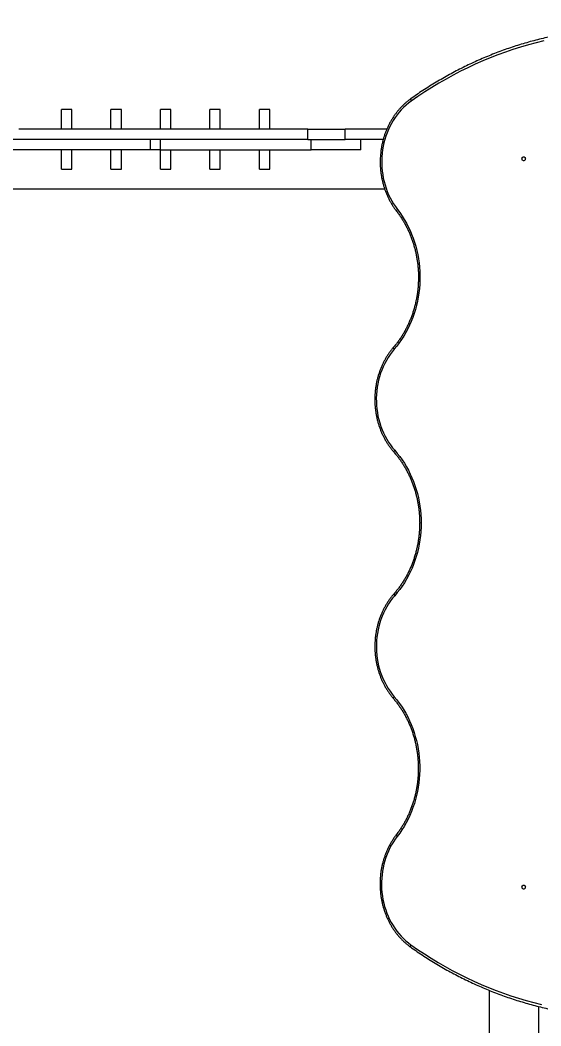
# Model space of a CAD drawing. Header units: millimetres. Extents: x -8939 to 8472, y -10604 to 8071.
# Drawn here: x -1443 to -390, y -668 to 1365 of the extents above; entities that cross this region are included whole.
import ezdxf

# ---------------------------------------------------------------- set-up
doc = ezdxf.new("R2010")
doc.units = ezdxf.units.MM
for name, color, linetype in [('DIKOM_ОБЪЕКТ', 7, 'Continuous'), ('DIKOM_РАЗМЕР_ЗОНА', 7, 'Continuous'), ('DIKOM_РАЗМЕР_ОБЪЕКТА', 7, 'Continuous')]:
    doc.layers.add(name, color=color, linetype=linetype)
doc.styles.add('style1', font='arial.ttf', dxfattribs={"width": 0.8})
doc.dimstyles.new('1-50', dxfattribs={"dimtxt": 300, "dimasz": 200, "dimexe": 100, "dimexo": 0, "dimgap": 100, "dimtad": 1, "dimdec": 0, "dimtxsty": 'style1', "dimcen": 0, "dimclrd": 7, "dimclre": 7, "dimadec": 1, "dimazin": 2, "dimtfac": 1, "dimtdec": 0, "dimtmove": 0, "dimatfit": 3, "dimfxl": 0, "dimlwd": 25, "dimlwe": 18, "dimarcsym": 0})

# ---------------------------------------------------------------- blocks, each defined once
blk = doc.blocks.new('*D10')
at = {"layer": 'Defpoints', "color": 0, "transparency": 16777216}
for p in [(-1552.4, 6070.9), (-5993.5, -5179.1), (3962.9, -5179.1)]:
    blk.add_point(p, dxfattribs=at)
at = {"layer": 'DIKOM_РАЗМЕР_ОБЪЕКТА', "color": 7, "lineweight": 18, "transparency": 16777216}
for p, q in [((-1552.4, 6070.9), (-6093.5, 6070.9)), ((3962.9, -5179.1), (-6093.5, -5179.1))]:
    blk.add_line(p, q, dxfattribs=at)
at = {"layer": 'DIKOM_РАЗМЕР_ОБЪЕКТА', "color": 7, "lineweight": 25, "transparency": 16777216}
blk.add_line((-5993.5, 5870.9), (-5993.5, -4979.1), dxfattribs=at)
at = {"layer": 'DIKOM_РАЗМЕР_ОБЪЕКТА', "color": 7, "transparency": 16777216}
for points in [[(-6026.9, 5870.9), (-5960.2, 5870.9), (-5993.5, 6070.9)], [(-6026.9, -4979.1), (-5960.2, -4979.1), (-5993.5, -5179.1)]]:
    blk.add_solid(points, dxfattribs=at)
at = {"layer": 'DIKOM_РАЗМЕР_ОБЪЕКТА', "color": 0, "transparency": 16777216, "insert": (-6246.7, 1864), "char_height": 300, "attachment_point": 5, "rotation": 90, "style": 'style1'}
blk.add_mtext('11250', dxfattribs=at)
blk = doc.blocks.new('*D11')
at = {"layer": 'Defpoints', "color": 0, "transparency": 16777216}
for p in [(-4909.4, 1993.3), (5472.2, -1149), (5472.2, -8455.4)]:
    blk.add_point(p, dxfattribs=at)
at = {"layer": 'DIKOM_РАЗМЕР_ОБЪЕКТА', "color": 7, "lineweight": 18, "transparency": 16777216}
for p, q in [((-4909.4, 1993.3), (-4909.4, -8555.4)), ((5472.2, -1149), (5472.2, -8555.4))]:
    blk.add_line(p, q, dxfattribs=at)
at = {"layer": 'DIKOM_РАЗМЕР_ОБЪЕКТА', "color": 7, "lineweight": 25, "transparency": 16777216}
blk.add_line((-4709.4, -8455.4), (5272.2, -8455.4), dxfattribs=at)
at = {"layer": 'DIKOM_РАЗМЕР_ОБЪЕКТА', "color": 7, "transparency": 16777216}
for points in [[(-4709.4, -8422), (-4709.4, -8488.7), (-4909.4, -8455.4)], [(5272.2, -8422), (5272.2, -8488.7), (5472.2, -8455.4)]]:
    blk.add_solid(points, dxfattribs=at)
at = {"layer": 'DIKOM_РАЗМЕР_ОБЪЕКТА', "color": 0, "transparency": 16777216, "insert": (1663.1, -8202.2), "char_height": 300, "attachment_point": 5, "style": 'style1'}
blk.add_mtext('10400', dxfattribs=at)
blk = doc.blocks.new('*D12')
at = {"layer": 'Defpoints', "color": 0, "transparency": 16777216}
for p in [(-8488.9, 8070.9), (-1804, 8070.9), (173.6, -6679.1)]:
    blk.add_point(p, dxfattribs=at)
at = {"layer": 'DIKOM_РАЗМЕР_ЗОНА', "color": 7, "lineweight": 18, "transparency": 16777216}
for p, q in [((-1804, 8070.9), (-8588.9, 8070.9)), ((173.6, -6679.1), (-8588.9, -6679.1))]:
    blk.add_line(p, q, dxfattribs=at)
at = {"layer": 'DIKOM_РАЗМЕР_ЗОНА', "color": 7, "lineweight": 25, "transparency": 16777216}
blk.add_line((-8488.9, -6479.1), (-8488.9, 7870.9), dxfattribs=at)
at = {"layer": 'DIKOM_РАЗМЕР_ЗОНА', "color": 7, "transparency": 16777216}
for points in [[(-8522.3, 7870.9), (-8455.6, 7870.9), (-8488.9, 8070.9)], [(-8522.3, -6479.1), (-8455.6, -6479.1), (-8488.9, -6679.1)]]:
    blk.add_solid(points, dxfattribs=at)
at = {"layer": 'DIKOM_РАЗМЕР_ЗОНА', "color": 0, "transparency": 16777216, "insert": (-8742.1, 2001.1), "char_height": 300, "attachment_point": 5, "rotation": 90, "style": 'style1'}
blk.add_mtext('14750', dxfattribs=at)
blk = doc.blocks.new('*D13')
at = {"layer": 'Defpoints', "color": 0, "transparency": 16777216}
for p in [(-7909.4, 1799), (8472.2, -1099.5), (-7909.4, -10503.8)]:
    blk.add_point(p, dxfattribs=at)
at = {"layer": 'DIKOM_РАЗМЕР_ЗОНА', "color": 7, "lineweight": 18, "transparency": 16777216}
for p, q in [((-7909.4, 1799), (-7909.4, -10603.8)), ((8472.2, -1099.5), (8472.2, -10603.8))]:
    blk.add_line(p, q, dxfattribs=at)
at = {"layer": 'DIKOM_РАЗМЕР_ЗОНА', "color": 7, "lineweight": 25, "transparency": 16777216}
blk.add_line((8272.2, -10503.8), (-7709.4, -10503.8), dxfattribs=at)
at = {"layer": 'DIKOM_РАЗМЕР_ЗОНА', "color": 7, "transparency": 16777216}
for points in [[(-7709.4, -10470.4), (-7709.4, -10537.1), (-7909.4, -10503.8)], [(8272.2, -10470.4), (8272.2, -10537.1), (8472.2, -10503.8)]]:
    blk.add_solid(points, dxfattribs=at)
at = {"layer": 'DIKOM_РАЗМЕР_ЗОНА', "color": 0, "transparency": 16777216, "insert": (1786.3, -10250.6), "char_height": 300, "attachment_point": 5, "style": 'style1'}
blk.add_mtext('16400', dxfattribs=at)

msp = doc.modelspace()

# ---------------------------------------------------------------- linework, layer by layer
at = {"layer": 'DIKOM_ОБЪЕКТ', "color": 7, "linetype": 'Continuous', "lineweight": 15}
for p, q in [((-1338.3, 1184.5), (-1359.3, 1184.5)), ((-1359.3, 1145), (-1359.3, 1184.5)), ((-1338.3, 1145), (-1338.3, 1184.5)), ((-1238.3, 1184.5), (-1259.3, 1184.5)), ((-1259.3, 1145), (-1259.3, 1184.5)), ((-1238.3, 1145), (-1238.3, 1184.5)), ((-1138.3, 1184.5), (-1159.3, 1184.5)), ((-1159.3, 1145), (-1159.3, 1184.5)), ((-1138.3, 1145), (-1138.3, 1184.5)), ((-1038.3, 1184.5), (-1059.3, 1184.5)), ((-1059.3, 1145), (-1059.3, 1184.5)), ((-1038.3, 1145), (-1038.3, 1184.5)), ((-938.3, 1184.5), (-959.3, 1184.5)), ((-959.3, 1145), (-959.3, 1184.5)), ((-938.3, 1145), (-938.3, 1184.5)), ((-861.1, 1124), (-861.1, 1145)), ((-861.1, 1145), (-785.5, 1145)), ((-785.5, 1124), (-785.5, 1145)), ((-701.7, 1145), (-785.5, 1145)), ((-861.1, 1124), (-1477.5, 1124)), ((-1179.3, 1103), (-1179.3, 1124)), ((-1159.3, 1103), (-1159.3, 1124)), ((-861.1, 1124), (-785.5, 1124)), ((-854.3, 1103), (-854.3, 1124)), ((-709, 1124), (-785.5, 1124)), ((-754.3, 1103), (-754.3, 1124)), ((-1179.3, 1103), (-1484.3, 1103)), ((-1359.3, 1089.8), (-1359.3, 1103)), ((-1338.3, 1089.8), (-1338.3, 1103)), ((-1259.3, 1089.8), (-1259.3, 1103)), ((-1238.3, 1089.8), (-1238.3, 1103)), ((-1169.3, 1103), (-1179.3, 1103)), ((-1159.3, 1103), (-1169.3, 1103)), ((-1159.3, 1103), (-854.3, 1103)), ((-1159.3, 1089.8), (-1159.3, 1103)), ((-1138.3, 1089.8), (-1138.3, 1103)), ((-1059.3, 1089.8), (-1059.3, 1103)), ((-1038.3, 1089.8), (-1038.3, 1103)), ((-959.3, 1089.8), (-959.3, 1103)), ((-938.3, 1089.8), (-938.3, 1103)), ((-754.3, 1103), (-854.3, 1103)), ((-1359.3, 1064.5), (-1359.3, 1089.8)), ((-1338.3, 1064.5), (-1338.3, 1089.8)), ((-1259.3, 1064.5), (-1259.3, 1089.8)), ((-1238.3, 1064.5), (-1238.3, 1089.8)), ((-1159.3, 1064.5), (-1159.3, 1089.8)), ((-1138.3, 1064.5), (-1138.3, 1089.8)), ((-1059.3, 1064.5), (-1059.3, 1089.8)), ((-1038.3, 1064.5), (-1038.3, 1089.8)), ((-959.3, 1064.5), (-959.3, 1089.8)), ((-938.3, 1064.5), (-938.3, 1089.8)), ((-1359.3, 1064.5), (-1338.3, 1064.5)), ((-1259.3, 1064.5), (-1238.3, 1064.5)), ((-1159.3, 1064.5), (-1138.3, 1064.5)), ((-1059.3, 1064.5), (-1038.3, 1064.5)), ((-959.3, 1064.5), (-938.3, 1064.5)), ((-705.9, 1024), (-1844.3, 1024)), ((-494.3, -742.6), (-494.3, -595.8)), ((-394.3, -717.2), (-394.3, -628.6))]:
    msp.add_line(p, q, dxfattribs=at)
at = {"layer": 'DIKOM_ОБЪЕКТ', "color": 7, "linetype": 'Continuous', "lineweight": 15, "flags": 128}
for points in [[(-384, 1323.5), (-399.8, 1319.7), (-415.5, 1315.5), (-431.1, 1310.9), (-446.6, 1306), (-462, 1300.7), (-477.4, 1295.1), (-492.7, 1289.2), (-507.8, 1282.9), (-522.8, 1276.2), (-537.8, 1269.3), (-552.6, 1262), (-567.3, 1254.3), (-581.8, 1246.4), (-596.2, 1238.1), (-610.5, 1229.5), (-624.6, 1220.6), (-638.6, 1211.3), (-652.4, 1201.8)], [(-652.4, 1201.8), (-657.7, 1197.9), (-662.7, 1193.6), (-667.6, 1189.1), (-672.3, 1184.4), (-676.7, 1179.3), (-681, 1174), (-685, 1168.5), (-688.7, 1162.7), (-692.2, 1156.8), (-695.5, 1150.6), (-698.4, 1144.3), (-701.1, 1137.8), (-703.5, 1131.1), (-705.7, 1124.3), (-707.5, 1117.5), (-709, 1110.5), (-710.2, 1103.4), (-711.1, 1096.3), (-711.7, 1089.1), (-712, 1081.9), (-712, 1074.7), (-711.6, 1067.5), (-711, 1060.3), (-710, 1053.2), (-708.7, 1046.1), (-707.1, 1039.2), (-705.3, 1032.3), (-703.1, 1025.5), (-700.6, 1018.9), (-697.9, 1012.4), (-694.9, 1006.1), (-691.6, 1000), (-688, 994.1), (-684.2, 988.4), (-680.2, 982.9)], [(-652.9, 1206.7), (-653.1, 1206.5), (-653.3, 1206), (-653.5, 1205.4), (-653.4, 1204.6), (-653.2, 1203.7), (-652.9, 1202.8), (-652.4, 1201.8)], [(-861.1, 1145), (-877, 1145), (-893, 1145), (-909.2, 1145), (-925.4, 1145), (-941.8, 1145), (-958.2, 1145), (-974.8, 1145), (-991.4, 1145), (-1008.1, 1145), (-1024.9, 1145), (-1041.7, 1145), (-1058.6, 1145), (-1075.6, 1145), (-1092.6, 1145), (-1109.6, 1145), (-1126.6, 1145), (-1143.7, 1145), (-1160.8, 1145), (-1177.9, 1145), (-1194.9, 1145), (-1212, 1145), (-1229, 1145), (-1246.1, 1145), (-1263.1, 1145), (-1280, 1145), (-1296.9, 1145), (-1313.7, 1145), (-1330.5, 1145), (-1347.2, 1145), (-1363.9, 1145), (-1380.4, 1145), (-1396.9, 1145), (-1413.2, 1145), (-1429.5, 1145), (-1445.6, 1145)], [(-424.9, 1089), (-423.9, 1088.8), (-423, 1088.3), (-422.2, 1087.5), (-421.7, 1086.4), (-421.5, 1085.3), (-421.6, 1084.1), (-421.9, 1083), (-422.6, 1082), (-423.4, 1081.4), (-424.4, 1081), (-425.5, 1081), (-426.4, 1081.4), (-427.3, 1082), (-427.9, 1083), (-428.3, 1084.1), (-428.4, 1085.3), (-428.2, 1086.4), (-427.7, 1087.5), (-426.9, 1088.3), (-426, 1088.8), (-424.9, 1089)], [(-680.2, 982.9), (-675.3, 976.3), (-670.7, 969.5), (-666.3, 962.5), (-662.1, 955.3), (-658.3, 947.8), (-654.7, 940.2), (-651.4, 932.5), (-648.4, 924.6), (-645.6, 916.5), (-643.2, 908.3), (-641, 900), (-639.2, 891.6), (-637.7, 883.1), (-636.5, 874.6), (-635.6, 866), (-635, 857.4), (-634.7, 848.7), (-634.7, 840.1), (-635.1, 831.4), (-635.8, 822.8), (-636.7, 814.2), (-638, 805.7), (-639.6, 797.2), (-641.5, 788.8), (-643.8, 780.6), (-646.3, 772.4), (-649.1, 764.4), (-652.2, 756.5), (-655.5, 748.8), (-659.2, 741.2), (-663.1, 733.8), (-667.3, 726.7), (-671.8, 719.7), (-676.5, 712.9), (-681.4, 706.4), (-686.6, 700.2)], [(-681.9, 979.2), (-682.1, 979.6), (-682, 980.1), (-681.8, 980.7), (-681.4, 981.4), (-680.9, 982.1), (-680.2, 982.9)], [(-686.6, 700.2), (-691, 694.8), (-695.1, 689.3), (-698.9, 683.5), (-702.5, 677.4), (-705.9, 671.2), (-708.9, 664.8), (-711.7, 658.2), (-714.2, 651.5), (-716.4, 644.6), (-718.2, 637.6), (-719.8, 630.5), (-721, 623.3), (-722, 616.1), (-722.6, 608.8), (-722.9, 601.4), (-722.8, 594.1), (-722.5, 586.8), (-721.8, 579.5), (-720.8, 572.3), (-719.5, 565.1), (-717.8, 558.1), (-715.9, 551.1), (-713.7, 544.2), (-711.1, 537.5), (-708.3, 531), (-705.2, 524.6), (-701.8, 518.4), (-698.1, 512.4), (-694.2, 506.7), (-690, 501.2), (-685.6, 495.9)], [(-688.1, 704.1), (-688.1, 704.1), (-688.3, 703.7), (-688.3, 703.2), (-688.1, 702.5), (-687.8, 701.8), (-687.3, 701), (-686.6, 700.2)], [(-687.1, 491.9), (-687.1, 491.9), (-687.3, 492.3), (-687.3, 492.9), (-687.1, 493.5), (-686.8, 494.3), (-686.2, 495.1), (-685.6, 495.9)], [(-685.6, 495.9), (-680.4, 489.7), (-675.4, 483.3), (-670.7, 476.7), (-666.2, 469.8), (-661.9, 462.7), (-657.9, 455.5), (-654.2, 448), (-650.8, 440.4), (-647.6, 432.6), (-644.7, 424.6), (-642.1, 416.6), (-639.8, 408.4), (-637.8, 400.1), (-636.1, 391.7), (-634.7, 383.3), (-633.6, 374.7), (-632.8, 366.2), (-632.4, 357.6), (-632.2, 349), (-632.4, 340.4), (-632.8, 331.8), (-633.6, 323.2), (-634.7, 314.7), (-636.1, 306.2), (-637.8, 297.9), (-639.8, 289.6), (-642.1, 281.4), (-644.7, 273.3), (-647.6, 265.4), (-650.7, 257.6), (-654.2, 249.9), (-657.9, 242.5), (-661.9, 235.2), (-666.1, 228.1), (-670.6, 221.3), (-675.4, 214.6), (-680.4, 208.2), (-685.6, 202)], [(-687.1, 206), (-687.1, 206), (-687.3, 205.6), (-687.3, 205.1), (-687.1, 204.4), (-686.7, 203.7), (-686.2, 202.9), (-685.6, 202)], [(-685.6, 202), (-690, 196.8), (-694.1, 191.3), (-698.1, 185.5), (-701.7, 179.5), (-705.1, 173.4), (-708.2, 167), (-711.1, 160.5), (-713.6, 153.8), (-715.9, 146.9), (-717.8, 139.9), (-719.4, 132.9), (-720.7, 125.7), (-721.8, 118.5), (-722.4, 111.2), (-722.8, 103.9), (-722.8, 96.6), (-722.6, 89.3), (-722, 82), (-721, 74.8), (-719.8, 67.6), (-718.2, 60.5), (-716.4, 53.5), (-714.2, 46.6), (-711.7, 39.9), (-709, 33.3), (-705.9, 26.9), (-702.6, 20.7), (-699, 14.6), (-695.1, 8.8), (-691, 3.3), (-686.7, -2.1)], [(-688.2, -6), (-688.2, -6), (-688.4, -5.6), (-688.4, -5.1), (-688.2, -4.4), (-687.9, -3.7), (-687.4, -2.9), (-686.7, -2.1)], [(-686.7, -2.1), (-681.5, -8.3), (-676.6, -14.9), (-671.9, -21.6), (-667.5, -28.6), (-663.3, -35.7), (-659.4, -43.1), (-655.7, -50.7), (-652.3, -58.4), (-649.3, -66.3), (-646.5, -74.3), (-644, -82.5), (-641.8, -90.8), (-639.9, -99.1), (-638.3, -107.6), (-637, -116.1), (-636, -124.7), (-635.4, -133.3), (-635, -141.9), (-635, -150.6), (-635.3, -159.2), (-635.9, -167.9), (-636.8, -176.5), (-638, -185), (-639.5, -193.5), (-641.4, -201.9), (-643.5, -210.1), (-645.9, -218.3), (-648.7, -226.4), (-651.7, -234.3), (-655, -242.1), (-658.6, -249.7), (-662.5, -257.1), (-666.6, -264.3), (-671, -271.3), (-675.6, -278.1), (-680.5, -284.7)], [(-682.3, -281), (-682.4, -281.3), (-682.4, -281.8), (-682.2, -282.4), (-681.8, -283.1), (-681.2, -283.9), (-680.5, -284.7)], [(-680.5, -284.7), (-684.6, -290.1), (-688.4, -295.8), (-691.9, -301.8), (-695.2, -307.9), (-698.2, -314.2), (-701, -320.7), (-703.5, -327.3), (-705.6, -334), (-707.5, -340.9), (-709.1, -347.9), (-710.4, -354.9), (-711.3, -362.1), (-712, -369.2), (-712.3, -376.4), (-712.4, -383.6), (-712.1, -390.8), (-711.5, -398), (-710.6, -405.1), (-709.4, -412.2), (-707.9, -419.2), (-706, -426.1), (-703.9, -432.9), (-701.5, -439.5), (-698.8, -446), (-695.9, -452.4), (-692.6, -458.5), (-689.1, -464.5), (-685.4, -470.2), (-681.4, -475.8), (-677.2, -481.1), (-672.7, -486.1), (-668, -490.9), (-663.2, -495.4), (-658.1, -499.6), (-652.9, -503.5)], [(-424.9, -383), (-423.9, -383.2), (-423, -383.7), (-422.2, -384.5), (-421.7, -385.6), (-421.5, -386.7), (-421.6, -387.9), (-421.9, -389), (-422.6, -390), (-423.4, -390.6), (-424.4, -391), (-425.5, -391), (-426.4, -390.6), (-427.3, -390), (-427.9, -389), (-428.3, -387.9), (-428.4, -386.7), (-428.2, -385.6), (-427.7, -384.5), (-426.9, -383.7), (-426, -383.2), (-424.9, -383)], [(-653.3, -508.4), (-653.5, -508.3), (-653.8, -507.8), (-653.9, -507.2), (-653.9, -506.4), (-653.7, -505.5), (-653.3, -504.5), (-652.9, -503.5)], [(-652.9, -503.5), (-639.3, -513), (-625.5, -522.1), (-611.7, -530.9), (-597.6, -539.4), (-583.5, -547.6), (-569.2, -555.4), (-554.7, -563), (-540.2, -570.2), (-525.5, -577.1), (-510.7, -583.7), (-495.8, -590), (-480.8, -595.9), (-465.8, -601.5), (-450.6, -606.7), (-435.3, -611.7), (-420, -616.3), (-404.6, -620.5), (-389.1, -624.4)]]:
    msp.add_lwpolyline(points, dxfattribs=at)
at = {"layer": 'DIKOM_ОБЪЕКТ', "color": 7, "linetype": 'Continuous', "lineweight": 15}
for points, knots in [([(-299.2, 1343.7), (-299.4, 1343.7), (-304.7, 1343.2), (-314.9, 1341.8), (-329.9, 1339.7), (-344.9, 1337.1), (-359.8, 1334.3), (-374.6, 1331.2), (-389.4, 1327.7), (-404.2, 1324), (-418.9, 1319.9), (-433.5, 1315.6), (-448.1, 1310.9), (-462.5, 1305.9), (-476.9, 1300.6), (-491.3, 1295), (-505.5, 1289.2), (-519.6, 1283), (-533.6, 1276.5), (-547.6, 1269.8), (-561.4, 1262.7), (-575.1, 1255.4), (-588.7, 1247.8), (-602.2, 1239.8), (-615.5, 1231.7), (-628.7, 1223.2), (-641.2, 1214.9), (-649.2, 1209.3), (-652.9, 1206.7)], [0, 0, 0, 0, 0.00186, 0.041999, 0.082139, 0.12228, 0.162421, 0.202563, 0.242705, 0.282848, 0.322992, 0.363137, 0.403283, 0.443429, 0.483577, 0.523726, 0.563875, 0.604026, 0.644178, 0.684332, 0.724486, 0.764641, 0.804798, 0.844956, 0.885115, 0.925275, 0.965437, 1, 1, 1, 1]), ([(-652.9, 1206.7), (-653.8, 1206), (-656.4, 1204.1), (-660.6, 1200.8), (-665.4, 1196.7), (-670, 1192.3), (-674.5, 1187.7), (-678.7, 1182.8), (-682.8, 1177.7), (-686.6, 1172.4), (-690.3, 1166.9), (-693.7, 1161.2), (-696.8, 1155.4), (-699.8, 1149.4), (-702.5, 1143.2), (-704.9, 1136.9), (-707.1, 1130.5), (-709, 1124), (-710.7, 1117.3), (-712.1, 1110.6), (-713.2, 1103.9), (-714.1, 1097), (-714.7, 1090.2), (-715, 1083.3), (-715, 1076.4), (-714.8, 1069.5), (-714.3, 1062.6), (-713.5, 1055.8), (-712.4, 1049), (-711.1, 1042.3), (-709.5, 1035.6), (-707.6, 1029.1), (-705.5, 1022.6), (-703.1, 1016.3), (-700.5, 1010.1), (-697.6, 1004), (-694.5, 998.1), (-691.1, 992.4), (-687.5, 986.8), (-684.4, 982.5), (-682.5, 980), (-681.9, 979.2)], [0, 0, 0, 0, 0.014105, 0.040347, 0.066597, 0.092859, 0.119131, 0.145412, 0.171703, 0.198003, 0.224309, 0.250623, 0.276943, 0.303268, 0.329598, 0.355932, 0.382269, 0.40861, 0.434953, 0.461297, 0.487645, 0.513993, 0.540343, 0.566694, 0.593046, 0.619398, 0.64575, 0.672104, 0.698456, 0.72481, 0.751161, 0.777513, 0.803863, 0.830212, 0.856559, 0.882903, 0.909244, 0.935581, 0.961914, 0.988242, 1, 1, 1, 1]), ([(-681.9, 979.2), (-681.1, 978.2), (-678.8, 975.2), (-675.2, 970), (-671, 963.7), (-667.1, 957.2), (-663.4, 950.6), (-659.9, 943.7), (-656.6, 936.7), (-653.6, 929.6), (-650.9, 922.3), (-648.4, 914.9), (-646.1, 907.4), (-644.1, 899.8), (-642.4, 892.2), (-640.9, 884.4), (-639.7, 876.6), (-638.8, 868.7), (-638.1, 860.8), (-637.7, 852.9), (-637.6, 844.9), (-637.8, 837), (-638.2, 829.1), (-638.9, 821.2), (-639.9, 813.3), (-641.1, 805.5), (-642.6, 797.8), (-644.4, 790.1), (-646.4, 782.5), (-648.7, 775), (-651.2, 767.7), (-654, 760.4), (-657, 753.3), (-660.3, 746.3), (-663.8, 739.5), (-667.5, 732.9), (-671.5, 726.4), (-675.7, 720.1), (-680.1, 714), (-684.2, 708.7), (-687, 705.4), (-688.1, 704.1)], [0, 0, 0, 0, 0.013605, 0.039779, 0.065951, 0.092119, 0.118282, 0.144444, 0.170601, 0.196756, 0.222909, 0.24906, 0.275209, 0.301357, 0.327504, 0.353649, 0.379793, 0.405937, 0.43208, 0.458223, 0.484365, 0.510506, 0.536647, 0.562789, 0.58893, 0.615071, 0.641213, 0.667354, 0.693497, 0.719639, 0.745783, 0.771928, 0.798074, 0.824221, 0.850371, 0.876523, 0.902677, 0.928835, 0.954996, 0.981161, 1, 1, 1, 1]), ([(-688.1, 704.1), (-688.9, 703.2), (-691, 700.7), (-694.4, 696.3), (-698.2, 691), (-701.8, 685.5), (-705.2, 679.8), (-708.3, 673.9), (-711.2, 667.8), (-713.9, 661.6), (-716.2, 655.3), (-718.4, 648.9), (-720.3, 642.3), (-721.9, 635.7), (-723.2, 629), (-724.3, 622.2), (-725.1, 615.3), (-725.7, 608.5), (-725.9, 601.6), (-725.9, 594.7), (-725.6, 587.8), (-725, 580.9), (-724.2, 574.1), (-723.1, 567.3), (-721.7, 560.6), (-720, 554), (-718.1, 547.4), (-715.9, 541), (-713.5, 534.7), (-710.8, 528.5), (-707.9, 522.5), (-704.7, 516.6), (-701.3, 510.9), (-697.7, 505.4), (-693.8, 500.1), (-690.3, 495.6), (-688, 493), (-687.1, 491.9)], [0, 0, 0, 0, 0.015652, 0.04487, 0.074095, 0.103327, 0.132568, 0.161815, 0.191067, 0.220325, 0.249587, 0.278852, 0.308121, 0.337393, 0.366667, 0.395943, 0.425221, 0.4545, 0.48378, 0.513061, 0.542343, 0.571625, 0.600907, 0.63019, 0.659472, 0.688753, 0.718034, 0.747313, 0.77659, 0.805865, 0.835137, 0.864405, 0.893669, 0.922928, 0.952181, 0.981427, 1, 1, 1, 1]), ([(-687.1, 491.9), (-686.2, 491), (-683.8, 488.1), (-679.8, 483.3), (-675.3, 477.3), (-671.1, 471.1), (-667, 464.7), (-663.1, 458.1), (-659.5, 451.4), (-656.1, 444.5), (-653, 437.5), (-650.1, 430.3), (-647.4, 423), (-645, 415.5), (-642.9, 408), (-641, 400.3), (-639.3, 392.6), (-638, 384.9), (-636.9, 377), (-636.1, 369.1), (-635.5, 361.2), (-635.2, 353.3), (-635.2, 345.3), (-635.5, 337.4), (-636, 329.5), (-636.8, 321.6), (-637.9, 313.8), (-639.2, 306), (-640.8, 298.3), (-642.7, 290.6), (-644.8, 283.1), (-647.2, 275.6), (-649.8, 268.3), (-652.7, 261.1), (-655.8, 254), (-659.2, 247.1), (-662.8, 240.4), (-666.6, 233.8), (-670.7, 227.4), (-674.9, 221.2), (-679.4, 215.2), (-683.5, 210.1), (-686.1, 207.1), (-687.1, 206)], [0, 0, 0, 0, 0.01296, 0.037907, 0.062852, 0.087792, 0.112728, 0.137659, 0.162588, 0.187513, 0.212436, 0.237356, 0.262274, 0.287191, 0.312105, 0.337019, 0.361932, 0.386843, 0.411754, 0.436663, 0.461573, 0.486482, 0.51139, 0.536299, 0.561207, 0.586115, 0.611022, 0.63593, 0.660839, 0.685747, 0.710656, 0.735566, 0.760476, 0.785388, 0.810301, 0.835215, 0.860133, 0.885051, 0.909973, 0.934897, 0.959826, 0.984758, 1, 1, 1, 1]), ([(-687.1, 206), (-687.8, 205.1), (-690, 202.6), (-693.4, 198.3), (-697.3, 193.1), (-700.9, 187.6), (-704.3, 181.9), (-707.5, 176.1), (-710.5, 170.1), (-713.2, 163.9), (-715.7, 157.6), (-717.9, 151.2), (-719.8, 144.7), (-721.5, 138), (-722.9, 131.3), (-724, 124.6), (-724.9, 117.7), (-725.5, 110.9), (-725.8, 104), (-725.9, 97.1), (-725.7, 90.2), (-725.2, 83.3), (-724.4, 76.5), (-723.3, 69.7), (-722, 63), (-720.4, 56.3), (-718.6, 49.8), (-716.5, 43.3), (-714.1, 37), (-711.5, 30.8), (-708.6, 24.7), (-705.5, 18.8), (-702.1, 13), (-698.6, 7.5), (-694.8, 2.1), (-691.3, -2.3), (-689.1, -5), (-688.2, -6)], [0, 0, 0, 0, 0.015669, 0.044914, 0.074165, 0.103426, 0.132693, 0.161968, 0.191249, 0.220534, 0.249824, 0.279119, 0.308416, 0.337717, 0.36702, 0.396325, 0.425632, 0.45494, 0.484249, 0.513559, 0.54287, 0.572182, 0.601494, 0.630805, 0.660117, 0.689428, 0.718738, 0.748047, 0.777354, 0.806659, 0.835961, 0.86526, 0.894554, 0.923844, 0.953128, 0.982405, 1, 1, 1, 1]), ([(-688.2, -6), (-687.4, -7), (-685, -9.8), (-681.1, -14.7), (-676.7, -20.8), (-672.5, -27), (-668.4, -33.5), (-664.7, -40.1), (-661.1, -46.9), (-657.8, -53.9), (-654.7, -61), (-651.9, -68.2), (-649.3, -75.5), (-647, -83), (-644.9, -90.6), (-643.1, -98.2), (-641.6, -106), (-640.3, -113.8), (-639.3, -121.6), (-638.6, -129.5), (-638.1, -137.4), (-637.9, -145.4), (-638, -153.3), (-638.3, -161.3), (-639, -169.2), (-639.8, -177), (-641, -184.9), (-642.4, -192.6), (-644.1, -200.3), (-646.1, -207.9), (-648.3, -215.4), (-650.7, -222.8), (-653.5, -230.1), (-656.4, -237.3), (-659.6, -244.3), (-663.1, -251.2), (-666.7, -257.9), (-670.6, -264.4), (-674.8, -270.7), (-678.6, -276.2), (-681.2, -279.6), (-682.3, -281)], [0, 0, 0, 0, 0.013611, 0.039808, 0.066003, 0.092192, 0.118378, 0.144559, 0.170737, 0.196913, 0.223085, 0.249255, 0.275423, 0.301589, 0.327754, 0.353917, 0.380079, 0.40624, 0.4324, 0.45856, 0.484719, 0.510877, 0.537036, 0.563194, 0.589352, 0.615509, 0.641667, 0.667825, 0.693983, 0.720141, 0.7463, 0.77246, 0.798621, 0.824783, 0.850947, 0.877112, 0.90328, 0.92945, 0.955623, 0.981799, 1, 1, 1, 1]), ([(-682.3, -281), (-683, -281.9), (-685, -284.5), (-688.2, -289.1), (-691.7, -294.6), (-695.1, -300.4), (-698.2, -306.3), (-701, -312.3), (-703.7, -318.6), (-706, -324.9), (-708.1, -331.3), (-710, -337.9), (-711.6, -344.6), (-712.9, -351.3), (-713.9, -358.1), (-714.7, -364.9), (-715.2, -371.8), (-715.4, -378.7), (-715.4, -385.6), (-715, -392.5), (-714.4, -399.3), (-713.5, -406.2), (-712.4, -412.9), (-711, -419.6), (-709.3, -426.3), (-707.3, -432.8), (-705.1, -439.2), (-702.7, -445.5), (-699.9, -451.6), (-697, -457.6), (-693.8, -463.5), (-690.4, -469.2), (-686.7, -474.6), (-682.8, -479.9), (-678.8, -485), (-674.5, -489.9), (-670, -494.5), (-665.4, -498.9), (-660.6, -503), (-656.5, -506.1), (-654.1, -507.9), (-653.3, -508.4)], [0, 0, 0, 0, 0.014083, 0.04039, 0.066701, 0.093019, 0.119343, 0.145672, 0.172005, 0.198342, 0.224683, 0.251026, 0.277372, 0.30372, 0.330069, 0.356421, 0.382773, 0.409126, 0.43548, 0.461835, 0.48819, 0.514545, 0.5409, 0.567255, 0.593609, 0.619962, 0.646314, 0.672664, 0.699013, 0.725358, 0.7517, 0.778038, 0.804371, 0.830699, 0.85702, 0.883335, 0.90964, 0.935937, 0.962224, 0.9885, 1, 1, 1, 1]), ([(-653.3, -508.4), (-651.1, -510), (-644.5, -514.7), (-633.5, -522.1), (-620.4, -530.7), (-607.1, -539), (-593.6, -547), (-580.1, -554.7), (-566.4, -562.1), (-552.6, -569.3), (-538.8, -576.2), (-524.8, -582.7), (-510.7, -589), (-496.5, -595), (-482.2, -600.7), (-467.8, -606.1), (-453.4, -611.2), (-438.8, -616), (-424.2, -620.4), (-409.6, -624.6), (-394.8, -628.5), (-380, -632), (-365.2, -635.3), (-350.3, -638.2), (-335.4, -640.9), (-320.4, -643.2), (-308.3, -644.8), (-301.2, -645.6), (-299.1, -645.8)], [0, 0, 0, 0, 0.021171, 0.061267, 0.101363, 0.141457, 0.18155, 0.221642, 0.261733, 0.301822, 0.34191, 0.381997, 0.422083, 0.462167, 0.502251, 0.542333, 0.582414, 0.622494, 0.662573, 0.702651, 0.742728, 0.782804, 0.82288, 0.862954, 0.903028, 0.943101, 0.983173, 1, 1, 1, 1])]:
    msp.add_open_spline(points, degree=3, knots=knots, dxfattribs=at)

# ---------------------------------------------------------------- dimensions: what is measured, and where the dimension line sits
at = {"layer": 'DIKOM_РАЗМЕР_ЗОНА'}
dim = msp.add_linear_dim(base=(-8488.9, 8070.9), p1=(173.6, -6679.1), p2=(-1804, 8070.9), angle=270, text='14750', dimstyle='1-50', dxfattribs=at)
dim.commit()
dim.dimension.update_dxf_attribs({"geometry": '*D12', "text_midpoint": (-8488.9, 2001.1), "dimtype": 160})
dim = msp.add_linear_dim(base=(-7909.4, -10503.8), p1=(8472.2, -1099.5), p2=(-7909.4, 1799), text='16400', dimstyle='1-50', dxfattribs=at)
dim.commit()
dim.dimension.update_dxf_attribs({"geometry": '*D13', "text_midpoint": (1786.3, -10503.8), "dimtype": 160})
at = {"layer": 'DIKOM_РАЗМЕР_ОБЪЕКТА'}
dim = msp.add_linear_dim(base=(-5993.5, -5179.1), p1=(-1552.4, 6070.9), p2=(3962.9, -5179.1), angle=270, dimstyle='1-50', dxfattribs=at)
dim.commit()
dim.dimension.update_dxf_attribs({"geometry": '*D10', "text_midpoint": (-5993.5, 1864), "dimtype": 160})
dim = msp.add_linear_dim(base=(5472.2, -8455.4), p1=(-4909.4, 1993.3), p2=(5472.2, -1149), text='10400', dimstyle='1-50', dxfattribs=at)
dim.commit()
dim.dimension.update_dxf_attribs({"geometry": '*D11', "text_midpoint": (1663.1, -8455.4), "dimtype": 160})

doc.saveas('drawing.dxf')
